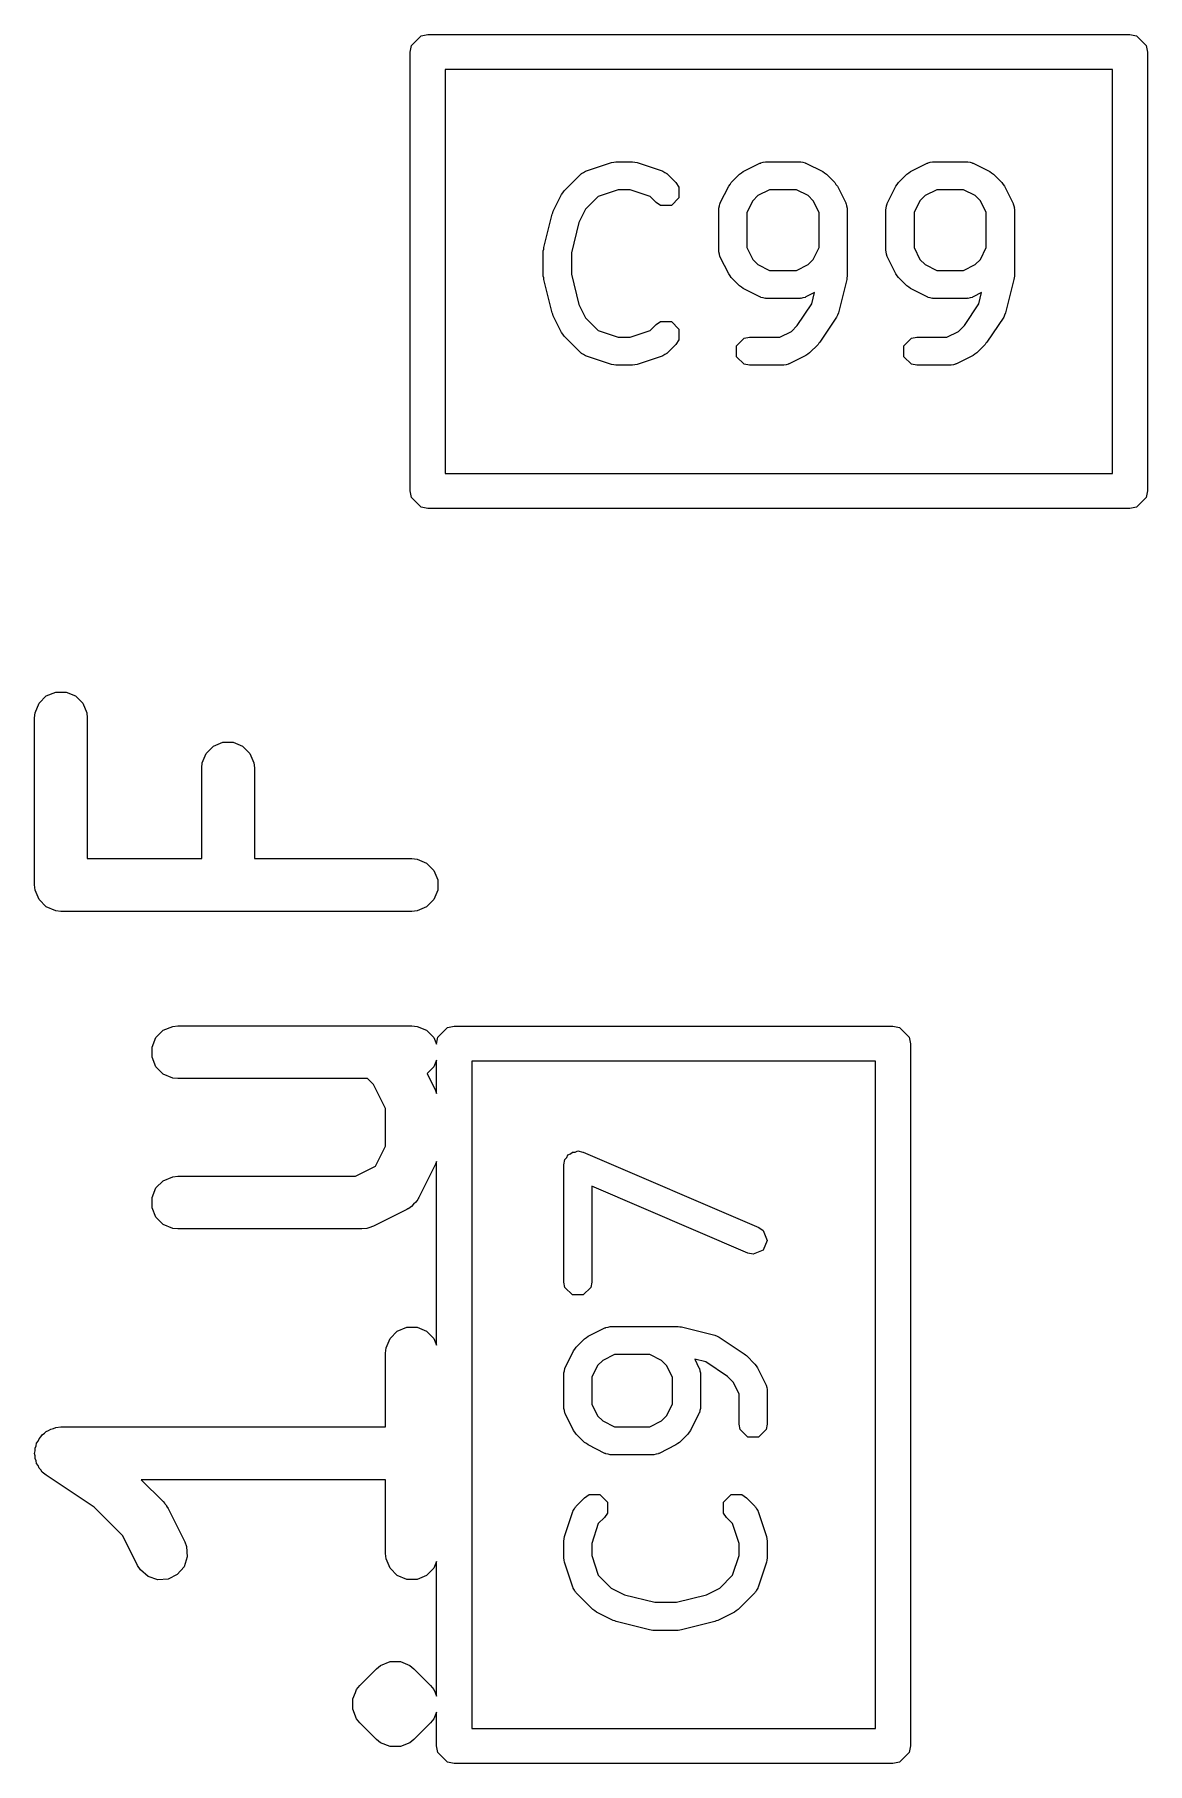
# Model space of a CAD drawing. Extents: x 1.56 to 6.49, y -4.6 to -1.37.
# Drawn here: x 5.5031 to 5.628, y -3.128 to -2.9341 of the extents above; entities that cross this region are included whole.
import ezdxf

# ---------------------------------------------------------------- set-up
doc = ezdxf.new("R2010")
doc.units = 0
doc.header["$MEASUREMENT"] = 0
doc.layers.add('BLACK', color=7, linetype='CONTINUOUS')

msp = doc.modelspace()

# ---------------------------------------------------------------- linework, layer by layer
at = {"layer": 'BLACK', "linetype": 'CONTINUOUS'}
for p, q in [((5.54528, -2.93602), (5.54543, -2.93527)), ((5.54543, -2.93527), (5.54649, -2.9342)), ((5.54649, -2.9342), (5.54724, -2.93406)), ((5.54724, -2.93406), (5.62598, -2.93406)), ((5.62598, -2.93406), (5.62674, -2.9342)), ((5.62674, -2.9342), (5.6278, -2.93527)), ((5.6278, -2.93527), (5.62795, -2.93602)), ((5.54528, -2.98524), (5.54528, -2.93602)), ((5.62795, -2.93602), (5.62795, -2.98524)), ((5.54921, -2.93799), (5.54921, -2.98327)), ((5.62402, -2.93799), (5.54921, -2.93799)), ((5.62402, -2.98327), (5.62402, -2.93799)), ((5.56503, -2.94933), (5.56784, -2.94839)), ((5.56784, -2.94839), (5.56809, -2.94836)), ((5.56809, -2.94836), (5.56834, -2.94831)), ((5.56834, -2.94831), (5.57021, -2.94831)), ((5.57021, -2.94831), (5.57046, -2.94836)), ((5.57046, -2.94836), (5.57071, -2.94839)), ((5.57071, -2.94839), (5.57352, -2.94933)), ((5.58263, -2.94942), (5.5845, -2.94848)), ((5.5845, -2.94848), (5.58458, -2.94846)), ((5.58458, -2.94846), (5.58461, -2.94843)), ((5.58461, -2.94843), (5.58485, -2.94838)), ((5.58485, -2.94838), (5.5851, -2.94832)), ((5.5851, -2.94832), (5.58513, -2.94833)), ((5.58513, -2.94833), (5.58521, -2.94831)), ((5.58521, -2.94831), (5.58896, -2.94831)), ((5.58896, -2.94831), (5.58903, -2.94833)), ((5.58903, -2.94833), (5.58907, -2.94832)), ((5.58907, -2.94832), (5.58931, -2.94838)), ((5.58931, -2.94838), (5.58956, -2.94843)), ((5.58956, -2.94843), (5.58959, -2.94846)), ((5.58959, -2.94846), (5.58966, -2.94848)), ((5.58966, -2.94848), (5.59154, -2.94942)), ((5.60138, -2.94942), (5.60325, -2.94848)), ((5.60325, -2.94848), (5.60333, -2.94846)), ((5.60333, -2.94846), (5.60335, -2.94843)), ((5.60335, -2.94843), (5.6036, -2.94838)), ((5.6036, -2.94838), (5.60384, -2.94832)), ((5.60384, -2.94832), (5.60388, -2.94833)), ((5.60388, -2.94833), (5.60396, -2.94831)), ((5.60396, -2.94831), (5.60771, -2.94831)), ((5.60771, -2.94831), (5.60778, -2.94833)), ((5.60778, -2.94833), (5.60782, -2.94832)), ((5.60782, -2.94832), (5.60806, -2.94838)), ((5.60806, -2.94838), (5.60831, -2.94843)), ((5.60831, -2.94843), (5.60833, -2.94846)), ((5.60833, -2.94846), (5.60841, -2.94848)), ((5.60841, -2.94848), (5.61028, -2.94942)), ((5.56253, -2.95159), (5.56441, -2.94971)), ((5.56441, -2.94971), (5.56448, -2.94967)), ((5.56448, -2.94967), (5.56449, -2.94964)), ((5.56449, -2.94964), (5.56471, -2.94951)), ((5.56471, -2.94951), (5.56492, -2.94937)), ((5.56492, -2.94937), (5.56496, -2.94937)), ((5.56496, -2.94937), (5.56503, -2.94933)), ((5.57352, -2.94933), (5.57359, -2.94937)), ((5.57359, -2.94937), (5.57362, -2.94937)), ((5.57362, -2.94937), (5.57383, -2.94951)), ((5.57383, -2.94951), (5.57405, -2.94964)), ((5.57405, -2.94964), (5.57407, -2.94967)), ((5.57407, -2.94967), (5.57414, -2.94971)), ((5.57414, -2.94971), (5.57507, -2.95065)), ((5.57507, -2.95065), (5.57541, -2.95116)), ((5.58005, -2.95293), (5.58099, -2.95106)), ((5.58099, -2.95106), (5.58114, -2.95086)), ((5.58114, -2.95086), (5.58128, -2.95065)), ((5.58128, -2.95065), (5.58222, -2.94971)), ((5.58222, -2.94971), (5.58243, -2.94957)), ((5.58243, -2.94957), (5.58263, -2.94942)), ((5.59154, -2.94942), (5.59174, -2.94957)), ((5.59174, -2.94957), (5.59195, -2.94971)), ((5.59195, -2.94971), (5.59288, -2.95065)), ((5.59288, -2.95065), (5.59302, -2.95086)), ((5.59302, -2.95086), (5.59318, -2.95106)), ((5.59318, -2.95106), (5.59412, -2.95293)), ((5.5988, -2.95293), (5.59974, -2.95106)), ((5.59974, -2.95106), (5.59989, -2.95086)), ((5.59989, -2.95086), (5.60003, -2.95065)), ((5.60003, -2.95065), (5.60097, -2.94971)), ((5.60097, -2.94971), (5.60118, -2.94957)), ((5.60118, -2.94957), (5.60138, -2.94942)), ((5.61028, -2.94942), (5.61048, -2.94957)), ((5.61048, -2.94957), (5.61069, -2.94971)), ((5.61069, -2.94971), (5.61163, -2.95065)), ((5.61163, -2.95065), (5.61177, -2.95086)), ((5.61177, -2.95086), (5.61193, -2.95106)), ((5.61193, -2.95106), (5.61286, -2.95293)), ((5.5613, -2.95387), (5.56224, -2.952)), ((5.56224, -2.952), (5.56239, -2.9518)), ((5.56239, -2.9518), (5.56253, -2.95159)), ((5.56637, -2.9522), (5.56494, -2.95363)), ((5.56859, -2.95146), (5.56637, -2.9522)), ((5.56995, -2.95146), (5.56859, -2.95146)), ((5.57217, -2.9522), (5.56995, -2.95146)), ((5.57285, -2.95288), (5.57217, -2.9522)), ((5.57336, -2.95322), (5.57285, -2.95288)), ((5.57541, -2.95237), (5.57456, -2.95322)), ((5.57541, -2.95116), (5.57541, -2.95237)), ((5.57995, -2.95328), (5.58, -2.95303)), ((5.58, -2.95303), (5.58003, -2.95301)), ((5.58003, -2.95301), (5.58005, -2.95293)), ((5.58369, -2.9527), (5.58303, -2.95401)), ((5.58427, -2.95212), (5.58369, -2.9527)), ((5.58558, -2.95146), (5.58427, -2.95212)), ((5.58859, -2.95146), (5.58558, -2.95146)), ((5.5899, -2.95212), (5.58859, -2.95146)), ((5.59048, -2.9527), (5.5899, -2.95212)), ((5.59113, -2.95401), (5.59048, -2.9527)), ((5.59412, -2.95293), (5.59414, -2.95301)), ((5.59414, -2.95301), (5.59416, -2.95303)), ((5.59416, -2.95303), (5.59421, -2.95328)), ((5.5987, -2.95328), (5.59875, -2.95303)), ((5.59875, -2.95303), (5.59878, -2.95301)), ((5.59878, -2.95301), (5.5988, -2.95293)), ((5.60244, -2.9527), (5.60178, -2.95401)), ((5.60301, -2.95212), (5.60244, -2.9527)), ((5.60433, -2.95146), (5.60301, -2.95212)), ((5.60733, -2.95146), (5.60433, -2.95146)), ((5.60865, -2.95212), (5.60733, -2.95146)), ((5.60922, -2.9527), (5.60865, -2.95212)), ((5.60988, -2.95401), (5.60922, -2.9527)), ((5.61286, -2.95293), (5.61288, -2.95301)), ((5.61288, -2.95301), (5.61291, -2.95303)), ((5.61291, -2.95303), (5.61296, -2.95328)), ((5.56025, -2.95794), (5.56118, -2.95419)), ((5.56118, -2.95419), (5.56126, -2.95404)), ((5.56126, -2.95404), (5.5613, -2.95387)), ((5.56494, -2.95363), (5.5642, -2.95512)), ((5.57456, -2.95322), (5.57336, -2.95322)), ((5.57988, -2.95364), (5.5799, -2.95356)), ((5.57988, -2.95832), (5.57988, -2.95364)), ((5.57989, -2.95353), (5.57995, -2.95328)), ((5.5799, -2.95356), (5.57989, -2.95353)), ((5.58303, -2.95401), (5.58303, -2.95795)), ((5.59113, -2.95795), (5.59113, -2.95401)), ((5.59421, -2.95328), (5.59428, -2.95353)), ((5.59428, -2.95353), (5.59427, -2.95356)), ((5.59427, -2.95356), (5.59428, -2.95364)), ((5.59428, -2.95364), (5.59428, -2.96114)), ((5.59863, -2.95364), (5.59865, -2.95356)), ((5.59863, -2.95832), (5.59863, -2.95364)), ((5.59864, -2.95353), (5.5987, -2.95328)), ((5.59865, -2.95356), (5.59864, -2.95353)), ((5.60178, -2.95401), (5.60178, -2.95795)), ((5.60988, -2.95795), (5.60988, -2.95401)), ((5.61296, -2.95328), (5.61303, -2.95353)), ((5.61303, -2.95353), (5.61301, -2.95356)), ((5.61301, -2.95356), (5.61303, -2.95364)), ((5.61303, -2.95364), (5.61303, -2.96114)), ((5.5642, -2.95512), (5.56335, -2.95852)), ((5.5602, -2.95832), (5.56024, -2.95813)), ((5.5602, -2.96114), (5.5602, -2.95832)), ((5.56024, -2.95813), (5.56025, -2.95794)), ((5.56335, -2.95852), (5.56335, -2.96094)), ((5.5799, -2.9584), (5.57988, -2.95832)), ((5.57989, -2.95844), (5.5799, -2.9584)), ((5.57995, -2.95868), (5.57989, -2.95844)), ((5.58, -2.95893), (5.57995, -2.95868)), ((5.58303, -2.95795), (5.58369, -2.95927)), ((5.59048, -2.95927), (5.59113, -2.95795)), ((5.59865, -2.9584), (5.59863, -2.95832)), ((5.59864, -2.95844), (5.59865, -2.9584)), ((5.5987, -2.95868), (5.59864, -2.95844)), ((5.59875, -2.95893), (5.5987, -2.95868)), ((5.60178, -2.95795), (5.60244, -2.95927)), ((5.60922, -2.95927), (5.60988, -2.95795)), ((5.58003, -2.95895), (5.58, -2.95893)), ((5.58005, -2.95903), (5.58003, -2.95895)), ((5.58099, -2.9609), (5.58005, -2.95903)), ((5.58369, -2.95927), (5.58427, -2.95984)), ((5.58427, -2.95984), (5.58558, -2.9605)), ((5.58558, -2.9605), (5.58859, -2.9605)), ((5.58859, -2.9605), (5.5899, -2.95984)), ((5.5899, -2.95984), (5.59048, -2.95927)), ((5.59878, -2.95895), (5.59875, -2.95893)), ((5.5988, -2.95903), (5.59878, -2.95895)), ((5.59974, -2.9609), (5.5988, -2.95903)), ((5.60244, -2.95927), (5.60301, -2.95984)), ((5.60301, -2.95984), (5.60433, -2.9605)), ((5.60433, -2.9605), (5.60733, -2.9605)), ((5.60733, -2.9605), (5.60865, -2.95984)), ((5.60865, -2.95984), (5.60922, -2.95927)), ((5.56024, -2.96133), (5.5602, -2.96114)), ((5.56025, -2.96152), (5.56024, -2.96133)), ((5.56118, -2.96527), (5.56025, -2.96152)), ((5.56335, -2.96094), (5.5642, -2.96434)), ((5.58114, -2.9611), (5.58099, -2.9609)), ((5.58128, -2.96131), (5.58114, -2.9611)), ((5.58222, -2.96225), (5.58128, -2.96131)), ((5.58243, -2.96239), (5.58222, -2.96225)), ((5.58263, -2.96254), (5.58243, -2.96239)), ((5.5845, -2.96348), (5.58263, -2.96254)), ((5.59423, -2.96152), (5.5933, -2.96527)), ((5.59424, -2.96133), (5.59423, -2.96152)), ((5.59428, -2.96114), (5.59424, -2.96133)), ((5.59989, -2.9611), (5.59974, -2.9609)), ((5.60003, -2.96131), (5.59989, -2.9611)), ((5.60097, -2.96225), (5.60003, -2.96131)), ((5.60118, -2.96239), (5.60097, -2.96225)), ((5.60138, -2.96254), (5.60118, -2.96239)), ((5.60325, -2.96348), (5.60138, -2.96254)), ((5.61298, -2.96152), (5.61205, -2.96527)), ((5.61299, -2.96133), (5.61298, -2.96152)), ((5.61303, -2.96114), (5.61299, -2.96133)), ((5.5642, -2.96434), (5.56494, -2.96583)), ((5.58458, -2.9635), (5.5845, -2.96348)), ((5.58461, -2.96353), (5.58458, -2.9635)), ((5.58485, -2.96358), (5.58461, -2.96353)), ((5.5851, -2.96364), (5.58485, -2.96358)), ((5.58513, -2.96363), (5.5851, -2.96364)), ((5.58521, -2.96365), (5.58513, -2.96363)), ((5.58896, -2.96365), (5.58521, -2.96365)), ((5.58867, -2.96669), (5.59031, -2.96424)), ((5.58903, -2.96363), (5.58896, -2.96365)), ((5.58907, -2.96364), (5.58903, -2.96363)), ((5.58931, -2.96358), (5.58907, -2.96364)), ((5.58956, -2.96353), (5.58931, -2.96358)), ((5.58959, -2.9635), (5.58956, -2.96353)), ((5.58966, -2.96348), (5.58959, -2.9635)), ((5.59062, -2.963), (5.58966, -2.96348)), ((5.59031, -2.96424), (5.59062, -2.963)), ((5.60333, -2.9635), (5.60325, -2.96348)), ((5.60335, -2.96353), (5.60333, -2.9635)), ((5.6036, -2.96358), (5.60335, -2.96353)), ((5.60384, -2.96364), (5.6036, -2.96358)), ((5.60388, -2.96363), (5.60384, -2.96364)), ((5.60396, -2.96365), (5.60388, -2.96363)), ((5.60771, -2.96365), (5.60396, -2.96365)), ((5.60742, -2.96669), (5.60906, -2.96424)), ((5.60778, -2.96363), (5.60771, -2.96365)), ((5.60782, -2.96364), (5.60778, -2.96363)), ((5.60806, -2.96358), (5.60782, -2.96364)), ((5.60831, -2.96353), (5.60806, -2.96358)), ((5.60833, -2.9635), (5.60831, -2.96353)), ((5.60841, -2.96348), (5.60833, -2.9635)), ((5.60936, -2.963), (5.60841, -2.96348)), ((5.60906, -2.96424), (5.60936, -2.963)), ((5.56126, -2.96542), (5.56118, -2.96527)), ((5.5613, -2.96559), (5.56126, -2.96542)), ((5.56224, -2.96746), (5.5613, -2.96559)), ((5.56494, -2.96583), (5.56637, -2.96726)), ((5.57217, -2.96726), (5.57285, -2.96658)), ((5.57285, -2.96658), (5.57336, -2.96624)), ((5.57336, -2.96624), (5.57456, -2.96624)), ((5.57456, -2.96624), (5.57541, -2.9671)), ((5.59308, -2.96576), (5.59121, -2.96857)), ((5.59318, -2.96551), (5.59308, -2.96576)), ((5.5933, -2.96527), (5.59318, -2.96551)), ((5.61183, -2.96576), (5.60995, -2.96857)), ((5.61193, -2.96551), (5.61183, -2.96576)), ((5.61205, -2.96527), (5.61193, -2.96551)), ((5.56239, -2.96766), (5.56224, -2.96746)), ((5.56253, -2.96787), (5.56239, -2.96766)), ((5.56441, -2.96975), (5.56253, -2.96787)), ((5.56637, -2.96726), (5.56859, -2.968)), ((5.56859, -2.968), (5.56995, -2.968)), ((5.56995, -2.968), (5.57217, -2.96726)), ((5.57541, -2.9683), (5.57507, -2.96881)), ((5.57541, -2.9671), (5.57541, -2.9683)), ((5.58188, -2.96897), (5.58273, -2.96812)), ((5.58273, -2.96812), (5.58333, -2.968)), ((5.58333, -2.968), (5.58671, -2.968)), ((5.58671, -2.968), (5.58802, -2.96734)), ((5.58802, -2.96734), (5.58867, -2.96669)), ((5.59121, -2.96857), (5.5911, -2.96868)), ((5.60063, -2.96897), (5.60148, -2.96812)), ((5.60148, -2.96812), (5.60208, -2.968)), ((5.60208, -2.968), (5.60546, -2.968)), ((5.60546, -2.968), (5.60677, -2.96734)), ((5.60677, -2.96734), (5.60742, -2.96669)), ((5.60995, -2.96857), (5.60984, -2.96868)), ((5.56448, -2.96979), (5.56441, -2.96975)), ((5.56449, -2.96983), (5.56448, -2.96979)), ((5.56471, -2.96995), (5.56449, -2.96983)), ((5.56492, -2.97009), (5.56471, -2.96995)), ((5.56496, -2.97009), (5.56492, -2.97009)), ((5.56503, -2.97013), (5.56496, -2.97009)), ((5.56784, -2.97107), (5.56503, -2.97013)), ((5.57352, -2.97013), (5.57071, -2.97107)), ((5.57359, -2.97009), (5.57352, -2.97013)), ((5.57362, -2.97009), (5.57359, -2.97009)), ((5.57383, -2.96995), (5.57362, -2.97009)), ((5.57405, -2.96983), (5.57383, -2.96995)), ((5.57407, -2.96979), (5.57405, -2.96983)), ((5.57414, -2.96975), (5.57407, -2.96979)), ((5.57507, -2.96881), (5.57414, -2.96975)), ((5.58188, -2.97018), (5.58188, -2.96897)), ((5.58273, -2.97103), (5.58188, -2.97018)), ((5.58966, -2.97004), (5.58779, -2.97098)), ((5.58986, -2.96989), (5.58966, -2.97004)), ((5.59007, -2.96975), (5.58986, -2.96989)), ((5.59101, -2.96881), (5.59007, -2.96975)), ((5.5911, -2.96868), (5.59101, -2.96881)), ((5.60063, -2.97018), (5.60063, -2.96897)), ((5.60148, -2.97103), (5.60063, -2.97018)), ((5.60841, -2.97004), (5.60653, -2.97098)), ((5.60861, -2.96989), (5.60841, -2.97004)), ((5.60882, -2.96975), (5.60861, -2.96989)), ((5.60976, -2.96881), (5.60882, -2.96975)), ((5.60984, -2.96868), (5.60976, -2.96881)), ((5.56809, -2.9711), (5.56784, -2.97107)), ((5.56834, -2.97115), (5.56809, -2.9711)), ((5.57021, -2.97115), (5.56834, -2.97115)), ((5.57046, -2.9711), (5.57021, -2.97115)), ((5.57071, -2.97107), (5.57046, -2.9711)), ((5.58333, -2.97115), (5.58273, -2.97103)), ((5.58708, -2.97115), (5.58333, -2.97115)), ((5.58716, -2.97113), (5.58708, -2.97115)), ((5.58719, -2.97114), (5.58716, -2.97113)), ((5.58744, -2.97108), (5.58719, -2.97114)), ((5.58769, -2.97103), (5.58744, -2.97108)), ((5.58771, -2.971), (5.58769, -2.97103)), ((5.58779, -2.97098), (5.58771, -2.971)), ((5.60208, -2.97115), (5.60148, -2.97103)), ((5.60583, -2.97115), (5.60208, -2.97115)), ((5.60591, -2.97113), (5.60583, -2.97115)), ((5.60594, -2.97114), (5.60591, -2.97113)), ((5.60619, -2.97108), (5.60594, -2.97114)), ((5.60643, -2.97103), (5.60619, -2.97108)), ((5.60646, -2.971), (5.60643, -2.97103)), ((5.60653, -2.97098), (5.60646, -2.971)), ((5.54921, -2.98327), (5.62402, -2.98327)), ((5.54543, -2.98599), (5.54528, -2.98524)), ((5.54649, -2.98705), (5.54543, -2.98599)), ((5.6278, -2.98599), (5.62674, -2.98705)), ((5.62795, -2.98524), (5.6278, -2.98599)), ((5.54724, -2.9872), (5.54649, -2.98705)), ((5.62598, -2.9872), (5.54724, -2.9872)), ((5.62674, -2.98705), (5.62598, -2.9872)), ((5.5032, -3.01011), (5.50364, -3.00905)), ((5.50364, -3.00905), (5.50445, -3.00823)), ((5.50445, -3.00823), (5.50552, -3.00779)), ((5.50552, -3.00779), (5.50667, -3.00779)), ((5.50667, -3.00779), (5.50774, -3.00823)), ((5.50774, -3.00823), (5.50855, -3.00905)), ((5.50855, -3.00905), (5.50899, -3.01011)), ((5.50314, -3.01069), (5.5032, -3.01011)), ((5.50314, -3.02943), (5.50314, -3.01069)), ((5.50899, -3.01011), (5.50905, -3.01069)), ((5.50905, -3.01069), (5.50905, -3.02648)), ((5.52195, -3.01573), (5.52239, -3.01467)), ((5.52239, -3.01467), (5.5232, -3.01386)), ((5.5232, -3.01386), (5.52427, -3.01341)), ((5.52427, -3.01341), (5.52542, -3.01341)), ((5.52542, -3.01341), (5.52648, -3.01386)), ((5.52648, -3.01386), (5.5273, -3.01467)), ((5.5273, -3.01467), (5.52774, -3.01573)), ((5.52189, -3.01631), (5.52195, -3.01573)), ((5.52189, -3.02648), (5.52189, -3.01631)), ((5.52774, -3.01573), (5.5278, -3.01631)), ((5.5278, -3.01631), (5.5278, -3.02648)), ((5.50905, -3.02648), (5.52189, -3.02648)), ((5.5278, -3.02648), (5.54547, -3.02648)), ((5.54547, -3.02648), (5.54604, -3.02654)), ((5.54604, -3.02654), (5.54711, -3.02698)), ((5.54711, -3.02698), (5.54792, -3.02779)), ((5.54792, -3.02779), (5.54836, -3.02886)), ((5.5032, -3.03001), (5.50314, -3.02943)), ((5.50364, -3.03107), (5.5032, -3.03001)), ((5.54836, -3.03001), (5.54792, -3.03107)), ((5.54836, -3.02886), (5.54836, -3.03001)), ((5.50445, -3.03189), (5.50364, -3.03107)), ((5.50552, -3.03233), (5.50445, -3.03189)), ((5.5061, -3.03239), (5.50552, -3.03233)), ((5.54547, -3.03239), (5.5061, -3.03239)), ((5.54604, -3.03233), (5.54547, -3.03239)), ((5.54711, -3.03189), (5.54604, -3.03233)), ((5.54792, -3.03107), (5.54711, -3.03189)), ((5.51676, -3.04654), (5.51758, -3.04573)), ((5.51758, -3.04573), (5.51864, -3.04529)), ((5.51864, -3.04529), (5.51922, -3.04523)), ((5.51922, -3.04523), (5.54547, -3.04523)), ((5.54547, -3.04523), (5.54604, -3.04529)), ((5.54604, -3.04529), (5.54711, -3.04573)), ((5.54711, -3.04573), (5.54792, -3.04654)), ((5.54838, -3.04649), (5.54944, -3.04543)), ((5.54944, -3.04543), (5.5502, -3.04528)), ((5.5502, -3.04528), (5.59941, -3.04528)), ((5.59941, -3.04528), (5.60016, -3.04543)), ((5.60016, -3.04543), (5.60123, -3.04649)), ((5.51632, -3.04761), (5.51676, -3.04654)), ((5.51632, -3.04876), (5.51632, -3.04761)), ((5.54792, -3.04654), (5.54823, -3.04728)), ((5.54823, -3.04724), (5.54838, -3.04649)), ((5.54823, -3.04728), (5.54823, -3.04724)), ((5.60123, -3.04649), (5.60138, -3.04724)), ((5.60138, -3.04724), (5.60138, -3.12598)), ((5.51676, -3.04982), (5.51632, -3.04876)), ((5.51758, -3.05064), (5.51676, -3.04982)), ((5.54792, -3.04982), (5.54716, -3.05059)), ((5.54823, -3.04908), (5.54792, -3.04982)), ((5.54823, -3.0528), (5.54823, -3.04908)), ((5.55217, -3.04921), (5.55217, -3.12402)), ((5.59744, -3.04921), (5.55217, -3.04921)), ((5.59744, -3.12402), (5.59744, -3.04921)), ((5.51864, -3.05108), (5.51758, -3.05064)), ((5.51922, -3.05113), (5.51864, -3.05108)), ((5.54049, -3.05113), (5.51922, -3.05113)), ((5.54116, -3.05181), (5.54049, -3.05113)), ((5.54251, -3.0545), (5.54116, -3.05181)), ((5.54716, -3.05059), (5.54811, -3.05249)), ((5.54811, -3.05249), (5.54823, -3.0528)), ((5.54251, -3.05873), (5.54251, -3.0545)), ((5.54139, -3.06098), (5.54251, -3.05873)), ((5.56296, -3.05971), (5.56324, -3.0596)), ((5.56324, -3.0596), (5.56346, -3.05938)), ((5.56346, -3.05938), (5.56378, -3.05938)), ((5.56378, -3.05938), (5.56408, -3.05926)), ((5.56408, -3.05926), (5.56465, -3.05938)), ((5.56465, -3.05938), (5.56466, -3.05938)), ((5.56466, -3.05938), (5.56467, -3.05939)), ((5.56467, -3.05939), (5.56468, -3.05939)), ((5.56468, -3.05939), (5.58437, -3.06783)), ((5.53914, -3.0621), (5.54139, -3.06098)), ((5.54811, -3.06075), (5.54623, -3.0645)), ((5.54823, -3.06043), (5.54811, -3.06075)), ((5.54823, -3.08103), (5.54823, -3.06043)), ((5.56249, -3.0608), (5.56261, -3.06023)), ((5.56249, -3.06082), (5.56249, -3.0608)), ((5.56249, -3.06084), (5.56249, -3.06082)), ((5.56249, -3.06082), (5.56249, -3.06082)), ((5.56249, -3.07396), (5.56249, -3.06084)), ((5.56261, -3.06023), (5.56283, -3.06001)), ((5.56283, -3.06001), (5.56296, -3.05971)), ((5.51632, -3.06448), (5.51676, -3.06341)), ((5.51676, -3.06341), (5.51758, -3.0626)), ((5.51758, -3.0626), (5.51864, -3.06216)), ((5.51864, -3.06216), (5.51922, -3.0621)), ((5.51922, -3.0621), (5.53914, -3.0621)), ((5.58313, -3.07072), (5.56564, -3.06322)), ((5.56564, -3.06322), (5.56564, -3.07396)), ((5.51632, -3.06563), (5.51632, -3.06448)), ((5.5454, -3.06551), (5.54511, -3.0657)), ((5.54564, -3.06523), (5.5454, -3.06551)), ((5.54592, -3.06499), (5.54564, -3.06523)), ((5.54611, -3.0647), (5.54592, -3.06499)), ((5.54616, -3.06464), (5.54611, -3.0647)), ((5.54617, -3.0646), (5.54616, -3.06464)), ((5.54623, -3.0645), (5.54617, -3.0646)), ((5.51676, -3.06669), (5.51632, -3.06563)), ((5.51758, -3.06751), (5.51676, -3.06669)), ((5.54491, -3.06582), (5.54116, -3.0677)), ((5.54501, -3.06576), (5.54491, -3.06582)), ((5.54505, -3.06574), (5.54501, -3.06576)), ((5.54511, -3.0657), (5.54505, -3.06574)), ((5.51864, -3.06795), (5.51758, -3.06751)), ((5.51922, -3.06801), (5.51864, -3.06795)), ((5.53984, -3.06801), (5.51922, -3.06801)), ((5.54042, -3.06795), (5.53984, -3.06801)), ((5.54052, -3.06791), (5.54042, -3.06795)), ((5.54062, -3.0679), (5.54052, -3.06791)), ((5.54116, -3.0677), (5.54062, -3.0679)), ((5.58437, -3.06783), (5.58487, -3.06817)), ((5.58532, -3.06929), (5.58485, -3.0704)), ((5.58487, -3.06817), (5.58532, -3.06929)), ((5.58373, -3.07085), (5.58313, -3.07072)), ((5.58485, -3.0704), (5.58373, -3.07085)), ((5.56261, -3.07456), (5.56249, -3.07396)), ((5.56346, -3.07541), (5.56261, -3.07456)), ((5.56552, -3.07456), (5.56466, -3.07541)), ((5.56564, -3.07396), (5.56552, -3.07456)), ((5.56466, -3.07541), (5.56346, -3.07541)), ((5.54382, -3.07947), (5.54489, -3.07903)), ((5.54489, -3.07903), (5.54604, -3.07903)), ((5.54604, -3.07903), (5.54711, -3.07947)), ((5.56711, -3.07911), (5.56718, -3.07909)), ((5.56718, -3.07909), (5.56721, -3.07907)), ((5.56721, -3.07907), (5.56746, -3.07902)), ((5.56746, -3.07902), (5.5677, -3.07895)), ((5.5677, -3.07895), (5.56773, -3.07896)), ((5.56773, -3.07896), (5.56781, -3.07895)), ((5.56781, -3.07895), (5.57531, -3.07895)), ((5.57531, -3.07895), (5.5755, -3.07898)), ((5.5755, -3.07898), (5.57569, -3.07899)), ((5.57569, -3.07899), (5.57944, -3.07993)), ((5.54257, -3.08135), (5.54301, -3.08029)), ((5.54301, -3.08029), (5.54382, -3.07947)), ((5.54711, -3.07947), (5.54792, -3.08029)), ((5.54792, -3.08029), (5.54823, -3.08103)), ((5.56388, -3.08128), (5.56482, -3.08034)), ((5.56482, -3.08034), (5.56503, -3.0802)), ((5.56503, -3.0802), (5.56523, -3.08005)), ((5.56523, -3.08005), (5.56711, -3.07911)), ((5.57944, -3.07993), (5.57968, -3.08005)), ((5.57968, -3.08005), (5.57993, -3.08015)), ((5.57993, -3.08015), (5.58274, -3.08202)), ((5.54251, -3.08193), (5.54257, -3.08135)), ((5.54251, -3.09022), (5.54251, -3.08193)), ((5.56265, -3.08357), (5.56359, -3.08169)), ((5.56359, -3.08169), (5.56374, -3.08149)), ((5.56374, -3.08149), (5.56388, -3.08128)), ((5.56687, -3.08275), (5.56629, -3.08333)), ((5.56818, -3.0821), (5.56687, -3.08275)), ((5.57213, -3.0821), (5.56818, -3.0821)), ((5.57344, -3.08275), (5.57213, -3.0821)), ((5.57402, -3.08333), (5.57344, -3.08275)), ((5.57841, -3.08292), (5.57718, -3.08261)), ((5.57718, -3.08261), (5.57766, -3.08357)), ((5.58087, -3.08456), (5.57841, -3.08292)), ((5.58274, -3.08202), (5.58286, -3.08213)), ((5.58286, -3.08213), (5.58298, -3.08222)), ((5.58298, -3.08222), (5.58392, -3.08316)), ((5.56249, -3.08416), (5.56256, -3.08392)), ((5.5625, -3.08419), (5.56249, -3.08416)), ((5.56249, -3.08427), (5.5625, -3.08419)), ((5.56249, -3.08802), (5.56249, -3.08427)), ((5.56256, -3.08392), (5.56261, -3.08367)), ((5.56261, -3.08367), (5.56263, -3.08364)), ((5.56263, -3.08364), (5.56265, -3.08357)), ((5.56629, -3.08333), (5.56564, -3.08464)), ((5.56564, -3.08464), (5.56564, -3.08765)), ((5.57467, -3.08464), (5.57402, -3.08333)), ((5.57467, -3.08765), (5.57467, -3.08464)), ((5.57766, -3.08357), (5.57768, -3.08364)), ((5.57768, -3.08364), (5.5777, -3.08367)), ((5.5777, -3.08367), (5.57775, -3.08392)), ((5.57775, -3.08392), (5.57782, -3.08416)), ((5.57782, -3.08416), (5.57781, -3.08419)), ((5.57781, -3.08419), (5.57782, -3.08427)), ((5.57782, -3.08427), (5.57782, -3.08802)), ((5.58151, -3.0852), (5.58087, -3.08456)), ((5.58392, -3.08316), (5.58406, -3.08337)), ((5.58406, -3.08337), (5.58422, -3.08357)), ((5.58422, -3.08357), (5.58515, -3.08544)), ((5.58217, -3.08652), (5.58151, -3.0852)), ((5.58217, -3.08989), (5.58217, -3.08652)), ((5.58515, -3.08544), (5.58518, -3.08552)), ((5.58518, -3.08552), (5.5852, -3.08554)), ((5.5852, -3.08554), (5.58525, -3.08579)), ((5.58525, -3.08579), (5.58532, -3.08603)), ((5.58532, -3.08603), (5.58531, -3.08607)), ((5.58531, -3.08607), (5.58532, -3.08615)), ((5.58532, -3.08615), (5.58532, -3.08989)), ((5.5625, -3.0881), (5.56249, -3.08802)), ((5.56249, -3.08813), (5.5625, -3.0881)), ((5.56256, -3.08838), (5.56249, -3.08813)), ((5.56261, -3.08862), (5.56256, -3.08838)), ((5.56263, -3.08865), (5.56261, -3.08862)), ((5.56265, -3.08872), (5.56263, -3.08865)), ((5.56359, -3.0906), (5.56265, -3.08872)), ((5.56564, -3.08765), (5.56629, -3.08896)), ((5.57402, -3.08896), (5.57467, -3.08765)), ((5.57766, -3.08872), (5.57672, -3.0906)), ((5.57768, -3.08865), (5.57766, -3.08872)), ((5.5777, -3.08862), (5.57768, -3.08865)), ((5.57775, -3.08838), (5.5777, -3.08862)), ((5.57782, -3.08813), (5.57775, -3.08838)), ((5.57782, -3.08802), (5.57781, -3.0881)), ((5.57781, -3.0881), (5.57782, -3.08813)), ((5.50425, -3.09093), (5.50445, -3.09072)), ((5.50445, -3.09072), (5.50472, -3.09061)), ((5.50472, -3.09061), (5.50496, -3.09045)), ((5.50496, -3.09045), (5.50525, -3.09039)), ((5.50525, -3.09039), (5.50552, -3.09028)), ((5.50552, -3.09028), (5.50609, -3.09022)), ((5.50609, -3.09022), (5.50609, -3.09022)), ((5.50609, -3.09022), (5.50609, -3.09022)), ((5.50609, -3.09022), (5.5061, -3.09022)), ((5.5061, -3.09022), (5.54251, -3.09022)), ((5.56374, -3.0908), (5.56359, -3.0906)), ((5.56629, -3.08896), (5.56687, -3.08954)), ((5.56687, -3.08954), (5.56818, -3.09019)), ((5.56818, -3.09019), (5.57213, -3.09019)), ((5.57213, -3.09019), (5.57344, -3.08954)), ((5.57344, -3.08954), (5.57402, -3.08896)), ((5.57672, -3.0906), (5.57656, -3.0908)), ((5.58229, -3.0905), (5.58217, -3.08989)), ((5.58314, -3.09135), (5.58229, -3.0905)), ((5.5852, -3.0905), (5.58435, -3.09135)), ((5.58532, -3.08989), (5.5852, -3.0905)), ((5.5032, -3.0926), (5.50331, -3.09233)), ((5.5032, -3.09289), (5.5032, -3.0926)), ((5.50331, -3.09233), (5.50337, -3.09205)), ((5.50337, -3.09205), (5.50353, -3.09181)), ((5.50353, -3.09181), (5.50364, -3.09154)), ((5.50364, -3.09154), (5.50384, -3.09133)), ((5.50384, -3.09133), (5.50401, -3.09109)), ((5.50401, -3.09109), (5.50425, -3.09093)), ((5.56388, -3.09101), (5.56374, -3.0908)), ((5.56482, -3.09195), (5.56388, -3.09101)), ((5.56503, -3.09209), (5.56482, -3.09195)), ((5.56523, -3.09224), (5.56503, -3.09209)), ((5.56711, -3.09318), (5.56523, -3.09224)), ((5.57508, -3.09224), (5.5732, -3.09318)), ((5.57528, -3.09209), (5.57508, -3.09224)), ((5.57549, -3.09195), (5.57528, -3.09209)), ((5.57642, -3.09101), (5.57549, -3.09195)), ((5.57656, -3.0908), (5.57642, -3.09101)), ((5.58435, -3.09135), (5.58314, -3.09135)), ((5.50314, -3.09318), (5.5032, -3.09289)), ((5.5032, -3.09346), (5.50314, -3.09318)), ((5.5032, -3.09375), (5.5032, -3.09346)), ((5.50331, -3.09402), (5.5032, -3.09375)), ((5.50337, -3.09431), (5.50331, -3.09402)), ((5.50353, -3.09455), (5.50337, -3.09431)), ((5.50364, -3.09482), (5.50353, -3.09455)), ((5.56718, -3.0932), (5.56711, -3.09318)), ((5.56721, -3.09322), (5.56718, -3.0932)), ((5.56746, -3.09327), (5.56721, -3.09322)), ((5.5677, -3.09334), (5.56746, -3.09327)), ((5.56773, -3.09333), (5.5677, -3.09334)), ((5.56781, -3.09334), (5.56773, -3.09333)), ((5.5725, -3.09334), (5.56781, -3.09334)), ((5.57257, -3.09333), (5.5725, -3.09334)), ((5.57261, -3.09334), (5.57257, -3.09333)), ((5.57285, -3.09327), (5.57261, -3.09334)), ((5.5731, -3.09322), (5.57285, -3.09327)), ((5.57313, -3.0932), (5.5731, -3.09322)), ((5.5732, -3.09318), (5.57313, -3.0932)), ((5.50385, -3.09502), (5.50364, -3.09482)), ((5.50401, -3.09527), (5.50385, -3.09502)), ((5.50445, -3.09563), (5.50401, -3.09527)), ((5.50446, -3.09563), (5.50445, -3.09563)), ((5.50445, -3.09563), (5.50445, -3.09563)), ((5.50984, -3.09922), (5.50446, -3.09563)), ((5.50446, -3.09563), (5.50446, -3.09563)), ((5.54251, -3.09613), (5.5151, -3.09613)), ((5.5151, -3.09613), (5.51756, -3.09859)), ((5.54251, -3.10442), (5.54251, -3.09613)), ((5.56388, -3.09909), (5.56482, -3.09816)), ((5.56482, -3.09816), (5.56533, -3.09781)), ((5.56533, -3.09781), (5.56654, -3.09781)), ((5.56654, -3.09781), (5.56739, -3.09867)), ((5.58042, -3.09867), (5.58127, -3.09781)), ((5.58127, -3.09781), (5.58247, -3.09781)), ((5.58247, -3.09781), (5.58298, -3.09816)), ((5.58298, -3.09816), (5.58392, -3.09909)), ((5.51304, -3.10242), (5.50984, -3.09922)), ((5.51756, -3.09859), (5.51774, -3.09881)), ((5.51774, -3.09881), (5.5178, -3.09886)), ((5.5178, -3.09886), (5.51786, -3.09895)), ((5.51786, -3.09895), (5.51792, -3.09903)), ((5.51792, -3.09903), (5.51795, -3.09911)), ((5.51795, -3.09911), (5.51811, -3.09935)), ((5.51811, -3.09935), (5.51998, -3.1031)), ((5.56257, -3.10252), (5.5635, -3.09971)), ((5.5635, -3.09971), (5.56354, -3.09964)), ((5.56354, -3.0996), (5.56368, -3.09939)), ((5.56354, -3.09964), (5.56354, -3.0996)), ((5.56368, -3.09939), (5.56381, -3.09917)), ((5.56381, -3.09917), (5.56384, -3.09916)), ((5.56384, -3.09916), (5.56388, -3.09909)), ((5.56705, -3.10038), (5.56637, -3.10106)), ((5.56739, -3.09987), (5.56705, -3.10038)), ((5.56739, -3.09867), (5.56739, -3.09987)), ((5.58042, -3.09987), (5.58042, -3.09867)), ((5.58076, -3.10038), (5.58042, -3.09987)), ((5.58143, -3.10106), (5.58076, -3.10038)), ((5.58392, -3.09909), (5.58397, -3.09916)), ((5.58397, -3.09916), (5.584, -3.09917)), ((5.584, -3.09917), (5.58412, -3.09939)), ((5.58412, -3.09939), (5.58426, -3.0996)), ((5.58426, -3.0996), (5.58426, -3.09964)), ((5.58426, -3.09964), (5.5843, -3.09971)), ((5.5843, -3.09971), (5.58524, -3.10252)), ((5.56637, -3.10106), (5.56564, -3.10327)), ((5.58217, -3.10327), (5.58143, -3.10106)), ((5.5147, -3.10574), (5.51304, -3.10242)), ((5.51998, -3.1031), (5.52019, -3.10364)), ((5.52019, -3.10364), (5.52027, -3.10479)), ((5.56249, -3.10302), (5.56254, -3.10277)), ((5.56249, -3.10489), (5.56249, -3.10302)), ((5.56254, -3.10277), (5.56257, -3.10252)), ((5.56564, -3.10327), (5.56564, -3.10464)), ((5.58217, -3.10464), (5.58217, -3.10327)), ((5.58524, -3.10252), (5.58527, -3.10277)), ((5.58527, -3.10277), (5.58532, -3.10302)), ((5.58532, -3.10302), (5.58532, -3.10489)), ((5.51501, -3.10623), (5.5147, -3.10574)), ((5.51588, -3.10699), (5.51501, -3.10623)), ((5.51991, -3.10589), (5.51915, -3.10676)), ((5.52027, -3.10479), (5.51991, -3.10589)), ((5.54257, -3.105), (5.54251, -3.10442)), ((5.54301, -3.10606), (5.54257, -3.105)), ((5.54382, -3.10688), (5.54301, -3.10606)), ((5.54792, -3.10606), (5.54711, -3.10688)), ((5.54823, -3.10532), (5.54792, -3.10606)), ((5.54823, -3.1204), (5.54823, -3.10532)), ((5.56254, -3.10514), (5.56249, -3.10489)), ((5.56257, -3.10539), (5.56254, -3.10514)), ((5.5635, -3.1082), (5.56257, -3.10539)), ((5.56564, -3.10464), (5.56637, -3.10685)), ((5.58143, -3.10685), (5.58217, -3.10464)), ((5.58524, -3.10539), (5.5843, -3.1082)), ((5.58527, -3.10514), (5.58524, -3.10539)), ((5.58532, -3.10489), (5.58527, -3.10514)), ((5.51697, -3.10735), (5.51588, -3.10699)), ((5.51812, -3.10727), (5.51697, -3.10735)), ((5.51915, -3.10676), (5.51812, -3.10727)), ((5.54489, -3.10732), (5.54382, -3.10688)), ((5.54604, -3.10732), (5.54489, -3.10732)), ((5.54711, -3.10688), (5.54604, -3.10732)), ((5.56637, -3.10685), (5.56781, -3.10829)), ((5.58, -3.10829), (5.58143, -3.10685)), ((5.56354, -3.10827), (5.5635, -3.1082)), ((5.56354, -3.10831), (5.56354, -3.10827)), ((5.56368, -3.10852), (5.56354, -3.10831)), ((5.56381, -3.10874), (5.56368, -3.10852)), ((5.56384, -3.10875), (5.56381, -3.10874)), ((5.56388, -3.10882), (5.56384, -3.10875)), ((5.56576, -3.11069), (5.56388, -3.10882)), ((5.56781, -3.10829), (5.5693, -3.10903)), ((5.5693, -3.10903), (5.57269, -3.10988)), ((5.57269, -3.10988), (5.57512, -3.10988)), ((5.57512, -3.10988), (5.57851, -3.10903)), ((5.57851, -3.10903), (5.58, -3.10829)), ((5.58392, -3.10882), (5.58205, -3.11069)), ((5.58397, -3.10875), (5.58392, -3.10882)), ((5.584, -3.10874), (5.58397, -3.10875)), ((5.58412, -3.10852), (5.584, -3.10874)), ((5.58426, -3.10831), (5.58412, -3.10852)), ((5.5843, -3.1082), (5.58426, -3.10827)), ((5.58426, -3.10827), (5.58426, -3.10831)), ((5.56597, -3.11083), (5.56576, -3.11069)), ((5.56617, -3.11099), (5.56597, -3.11083)), ((5.56804, -3.11193), (5.56617, -3.11099)), ((5.56821, -3.11197), (5.56804, -3.11193)), ((5.56837, -3.11205), (5.56821, -3.11197)), ((5.57212, -3.11298), (5.56837, -3.11205)), ((5.57944, -3.11205), (5.57569, -3.11298)), ((5.5796, -3.11197), (5.57944, -3.11205)), ((5.57976, -3.11193), (5.5796, -3.11197)), ((5.58164, -3.11099), (5.57976, -3.11193)), ((5.58184, -3.11083), (5.58164, -3.11099)), ((5.58205, -3.11069), (5.58184, -3.11083)), ((5.57231, -3.11299), (5.57212, -3.11298)), ((5.5725, -3.11303), (5.57231, -3.11299)), ((5.57531, -3.11303), (5.5725, -3.11303)), ((5.5755, -3.11299), (5.57531, -3.11303)), ((5.57569, -3.11298), (5.5755, -3.11299)), ((5.53963, -3.11921), (5.5415, -3.11733)), ((5.5415, -3.11733), (5.54195, -3.11697)), ((5.54195, -3.11697), (5.54301, -3.11653)), ((5.54301, -3.11653), (5.54417, -3.11653)), ((5.54417, -3.11653), (5.54523, -3.11697)), ((5.54523, -3.11697), (5.54523, -3.11697)), ((5.54523, -3.11697), (5.54568, -3.11733)), ((5.54568, -3.11733), (5.54755, -3.11921)), ((5.53912, -3.12), (5.53926, -3.11966)), ((5.53926, -3.11966), (5.53963, -3.11921)), ((5.53926, -3.11966), (5.53926, -3.11966)), ((5.54755, -3.11921), (5.54792, -3.11966)), ((5.54792, -3.11966), (5.54806, -3.12)), ((5.53882, -3.12072), (5.53912, -3.12)), ((5.53882, -3.12187), (5.53882, -3.12072)), ((5.54806, -3.12), (5.54823, -3.1204)), ((5.53926, -3.12294), (5.53882, -3.12187)), ((5.53963, -3.12339), (5.53926, -3.12294)), ((5.53926, -3.12294), (5.53926, -3.12294)), ((5.5415, -3.12526), (5.53963, -3.12339)), ((5.54755, -3.12339), (5.54568, -3.12526)), ((5.54792, -3.12294), (5.54755, -3.12339)), ((5.54823, -3.12219), (5.54792, -3.12294)), ((5.54823, -3.12598), (5.54823, -3.12219)), ((5.54195, -3.12563), (5.5415, -3.12526)), ((5.54301, -3.12607), (5.54195, -3.12563)), ((5.54523, -3.12563), (5.54417, -3.12607)), ((5.54568, -3.12526), (5.54523, -3.12563)), ((5.55217, -3.12402), (5.59744, -3.12402)), ((5.54417, -3.12607), (5.54301, -3.12607)), ((5.54838, -3.12674), (5.54823, -3.12598)), ((5.54944, -3.1278), (5.54838, -3.12674)), ((5.60123, -3.12674), (5.60016, -3.1278)), ((5.60138, -3.12598), (5.60123, -3.12674)), ((5.5502, -3.12795), (5.54944, -3.1278)), ((5.59941, -3.12795), (5.5502, -3.12795)), ((5.60016, -3.1278), (5.59941, -3.12795))]:
    msp.add_line(p, q, dxfattribs=at)

doc.saveas('drawing.dxf')
